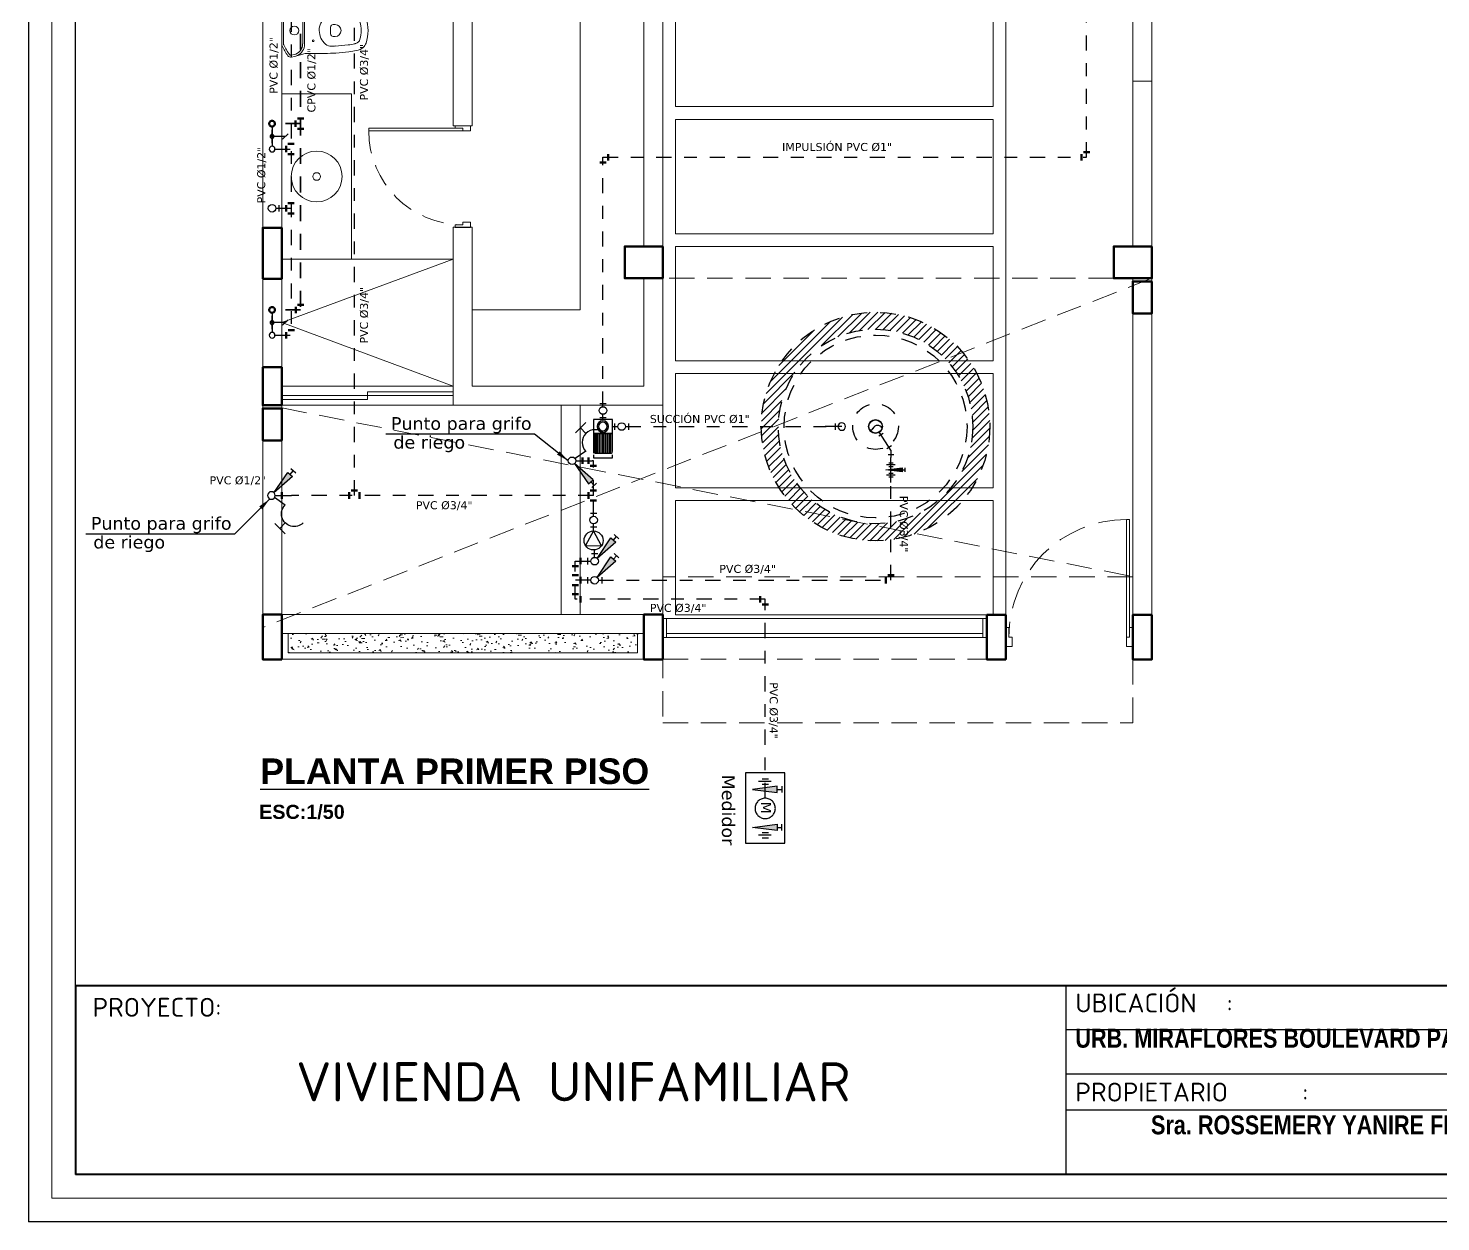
# Model space of a CAD drawing. Header units: millimetres. Extents: x 821 to 906, y 83 to 185.
# Drawn here: x 821.41 to 832.53, y 128.66 to 138.05 of the extents above; entities that cross this region are included whole.
import ezdxf

# ---------------------------------------------------------------- set-up
doc = ezdxf.new("R2010")
doc.units = ezdxf.units.MM
for name, pattern in [('ACAD_ISO10W100', [18, 12, -3, 0, -3]), ('ACAD_ISO12W100', [21, 12, -3, 0, -3, 0, -3]), ('CONTINUA', [0]), ('HIDDEN', [0.375, 0.25, -0.125]), ('HIDDEN2', [0.1875, 0.125, -0.0625]), ('TRAZO_Y_PUNTO2', [0.5, 0.25, -0.125, 0, -0.125])]:
    doc.linetypes.add(name, pattern=pattern)
for name, color, linetype, lineweight in [('01_GRIS 250', 250, 'Continuous', 9), ('agua dulce', 30, 'TRAZO_Y_PUNTO2', 30), ('CIM CORRIDO', 5, 'Continuous', 50), ('COLUMNAS', 3, 'Continuous', 80), ('DIMENSIONES', 1, 'Continuous', 5), ('Muro Bajo', 5, 'Continuous', 30), ('Muro sin techar', 160, 'Continuous', 40), ('P4', 144, 'Continuous', 40), ('P6', 255, 'Continuous', 20), ('redaguacaliente', 30, 'ACAD_ISO12W100', 50), ('redaguafria', 141, 'ACAD_ISO10W100', 30), ('TEXTOAGUA', 152, 'Continuous', 30)]:
    doc.layers.add(name, color=color, linetype=linetype, lineweight=lineweight)
doc.layers.add('Texto', color=5, linetype='Continuous')
doc.styles.add('Jocope', font='arialbd.ttf', dxfattribs={"height": 0.12})
doc.styles.add('style4', font='verdanab.ttf', dxfattribs={"height": 0.1})
doc.styles.add('textcosan', font='verdana.ttf', dxfattribs={"height": 0.1})
doc.dimstyles.new('dimension horizontal', dxfattribs={"dimtxt": 0.08, "dimasz": 0.1, "dimexe": 0.15, "dimexo": 0.3, "dimgap": 0.01, "dimtad": 2, "dimtih": 1, "dimtoh": 1, "dimzin": 1, "dimtxsty": 'style4', "dimblk": 'ARCHTICK', "dimcen": 0.08, "dimadec": 0, "dimazin": 0, "dimtfac": 1, "dimtmove": 0, "dimatfit": 3, "dimfxl": 1, "dimarcsym": 0})

# ---------------------------------------------------------------- blocks, each defined once
blk = doc.blocks.new('ERGERFREFRE')
at = {"layer": 'COLUMNAS', "color": 1, "lineweight": 80, "ltscale": 0.2}
for points in [[(10617.321, -16644.559), (10617.471, -16644.559), (10617.471, -16644.157), (10617.321, -16644.157)], [(10620.471, -16644.304), (10620.171, -16644.304), (10620.171, -16644.554), (10620.471, -16644.554)], [(10624.321, -16644.304), (10624.021, -16644.304), (10624.021, -16644.554), (10624.321, -16644.554)], [(10624.321, -16644.579), (10624.171, -16644.579), (10624.171, -16644.831), (10624.321, -16644.831)], [(10617.471, -16645.254), (10617.321, -16645.254), (10617.321, -16645.554), (10617.471, -16645.554)], [(10617.471, -16645.579), (10617.321, -16645.579), (10617.321, -16645.831), (10617.471, -16645.831)], [(10617.471, -16647.202), (10617.321, -16647.202), (10617.321, -16647.554), (10617.471, -16647.554)], [(10620.471, -16647.202), (10620.321, -16647.202), (10620.321, -16647.554), (10620.471, -16647.554)], [(10623.021, -16647.204), (10623.171, -16647.204), (10623.171, -16647.554), (10623.021, -16647.554)], [(10624.321, -16647.204), (10624.171, -16647.204), (10624.171, -16647.554), (10624.321, -16647.554)]]:
    blk.add_lwpolyline(points, close=True, dxfattribs=at)
blk = doc.blocks.new('ino')
at = {"color": 251, "lineweight": 0, "true_color": 0x636466, "extrusion": (-0.000695462, -1.32202e-15, 1)}
for p, q in [((2966.606, 159.828, 0), (2966.63, 159.823, 0)), ((2966.547, 159.634, 0), (2966.547, 159.742, 0)), ((2966.697, 159.634, 0), (2966.697, 159.74, 0)), ((2966.712, 159.634, 0), (2966.712, 159.74, 0)), ((2966.952, 159.681, 0), (2966.937, 159.681, 0)), ((2966.547, 159.634, 0), (2966.547, 159.525, 0)), ((2966.697, 159.634, 0), (2966.697, 159.527, 0)), ((2966.712, 159.634, 0), (2966.712, 159.527, 0)), ((2966.917, 159.661, 0), (2966.917, 159.634, 0)), ((2966.917, 159.607, 0), (2966.917, 159.634, 0)), ((2966.952, 159.587, 0), (2966.937, 159.587, 0)), ((2966.606, 159.439, 0), (2966.63, 159.444, 0))]:
    blk.add_line(p, q, dxfattribs=at)
at = {"color": 251, "lineweight": 0, "true_color": 0x636466, "extrusion": (-0.000695462, -1.32202e-15, 1), "elevation": -2.063}
blk.add_lwpolyline([(2967.173, 159.767, 0.105815), (2967.12, 159.792, 0.021734), (2967.06, 159.802, 0.017071), (2966.958, 159.811, 0.008371), (2966.871, 159.814), (2966.735, 159.814, -0.060284), (2966.716, 159.816), (2966.651, 159.832, 0.050432), (2966.632, 159.838), (2966.609, 159.843, 0.296342), (2966.58, 159.832, 0.045212), (2966.534, 159.755, 0.112247), (2966.531, 159.742), (2966.531, 159.634), (2966.531, 159.525, 0.112247), (2966.534, 159.513, 0.045212), (2966.58, 159.435, 0.296342), (2966.609, 159.424), (2966.632, 159.429, 0.049523), (2966.651, 159.435), (2966.652, 159.436), (2966.716, 159.451, -0.060284), (2966.735, 159.454), (2966.871, 159.454, 0.008371), (2966.958, 159.457, 0.017071), (2967.06, 159.466, 0.021734), (2967.12, 159.476, 0.105815), (2967.173, 159.501, 0.128647), (2967.195, 159.535, 0.084162), (2967.211, 159.634, 0.083997), (2967.195, 159.733, 0.128647)], format="xyb", close=True, dxfattribs=at)
at = {"color": 251, "lineweight": 0, "true_color": 0x636466, "extrusion": (-0.000695462, -1.32202e-15, 1)}
for centre, radius in [((2966.78, 159.714, -2.063), 0.0075), ((2966.631, 159.634, -2.063), 0.035), ((2966.631, 159.634, -2.063), 0.035), ((2966.78, 159.554, -2.063), 0.0075)]:
    blk.add_circle(centre, radius, dxfattribs=at)
for centre, radius, start, end in [((2966.985, 159.538, -2.063), 0.485, 144.0272, 154.382), ((2966.603, 159.816, -2.063), 0.013, 78, 144.0272), ((2966.611, 159.74, -2.063), 0.085, 0, 78), ((2966.611, 159.74, -2.063), 0.1, 0, 66.4517), ((2966.559, 159.742, -2.063), 0.013, 154.382, 180), ((2966.967, 159.634, -2.063), 0.14, 130.1762, 180.0038), ((2966.921, 159.687, -2.063), 0.07, 87.777, 130.0983), ((2966.936, 159.661, -2.063), 0.02, 90, 180), ((2966.825, 157.214, -2.063), 2.545, 87.0658, 87.777), ((2966.951, 159.634, -2.063), 0.047, 0, 90), ((2966.877, 158.313, -2.063), 1.445, 83.0015, 86.9136), ((2966.975, 159.107, -2.063), 0.645, 78.0475, 83.0279), ((2967.088, 159.655, -2.063), 0.085, 72.2801, 76.8274), ((2967.099, 159.689, -2.063), 0.05, 15.6837, 72.2801), ((2966.91, 159.636, -2.063), 0.246, 359.56, 15.6385), ((2966.966, 159.634, -2.063), 0.14, 180, 229.9017), ((2966.936, 159.607, -2.063), 0.02, 180, 270), ((2966.951, 159.634, -2.063), 0.047, 270, 0), ((2966.911, 159.631, -2.063), 0.245, 344.3163, 0.4411), ((2966.559, 159.525, -2.063), 0.013, 180, 205.618), ((2966.985, 159.729, -2.063), 0.485, 205.618, 215.9728), ((2966.611, 159.527, -2.063), 0.085, 282, 0), ((2966.611, 159.527, -2.063), 0.1, 293.3405, 0), ((2966.921, 159.58, -2.063), 0.07, 229.9017, 272.223), ((2966.825, 162.053, -2.063), 2.545, 272.223, 272.9342), ((2966.877, 160.954, -2.063), 1.445, 273.0864, 276.9985), ((2966.975, 160.16, -2.063), 0.645, 276.9721, 281.9525), ((2967.088, 159.612, -2.063), 0.085, 283.1726, 287.7199), ((2967.099, 159.579, -2.063), 0.05, 287.7199, 344.3163), ((2966.603, 159.452, -2.063), 0.013, 215.9728, 282)]:
    blk.add_arc(centre, radius, start, end, dxfattribs=at)
blk = doc.blocks.new('puertas sss')
at = {"color": 251, "lineweight": 0, "true_color": 0x636466}
for p, q in [((2962.35, 159.017), (2962.215, 159.017)), ((2962.215, 159.017), (2962.215, 158.972)), ((2962.35, 159.017), (2962.215, 159.017)), ((2962.215, 158.972), (2962.282, 158.972)), ((2962.282, 158.972), (2962.282, 158.994)), ((2962.282, 158.994), (2962.35, 158.994)), ((2962.35, 158.994), (2962.35, 159.017)), ((2962.215, 158.117), (2962.215, 158.162)), ((2962.215, 158.162), (2962.282, 158.162)), ((2962.282, 158.162), (2962.282, 158.139)), ((2962.282, 158.139), (2962.282, 158.162)), ((2962.282, 158.162), (2963.115, 158.162)), ((2962.282, 158.139), (2962.35, 158.139)), ((2963.115, 158.139), (2962.282, 158.139)), ((2962.35, 158.139), (2962.35, 158.117)), ((2963.115, 158.162), (2963.115, 158.139)), ((2962.35, 158.117), (2962.215, 158.117)), ((2962.35, 158.117), (2962.215, 158.117))]:
    blk.add_line(p, q, dxfattribs=at)
at = {"color": 251, "linetype": 'HIDDEN', "lineweight": 0, "ltscale": 0.8, "true_color": 0x636466}
blk.add_arc((2962.282, 158.162), 0.833, 0, 90, dxfattribs=at)
blk = doc.blocks.new('GT4G45G45GF')
at = {"layer": '01_GRIS 250', "lineweight": 0, "true_color": 0x636466}
h = blk.add_hatch(dxfattribs=at)
h.set_pattern_fill('AR-CONC', color=251, scale=0.0009, angle=1575, style=0)
h.set_pattern_definition([(185, (-9792.59897, 16734.19308), (-0.1057980415, 0.1260851853), [0.017145, -0.188595]), (130, (-9792.59897, 16734.19308), (-0.0991590557, -0.1440166078), [0.013716, -0.1508765258]), (235.4514447, (-9792.60779, 16734.20359), (-0.2049570919, -0.0179314179), [0.0145710079, -0.1602812201]), (181.1842, (-9792.6313, 16734.16075), (-0.1457580716, 0.199269219), [0.0257175, -0.2828925]), (231.6355576, (-9792.64345, 16734.17736), (-0.3085440873, -0.0063779557), [0.0218565208, -0.2404220473]), (126.1841512, (-9792.6313, 16734.16075), (-0.3085440873, -0.0063779557), [0.0205739704, -0.2263137587]), (156, (-9792.63938, 16734.185), (-0.0314056342, 0.1615679814), [0.017145, -0.188595]), (101, (-9792.63938, 16734.185), (-0.1565470739, -0.0778859339), [0.013716, -0.150876]), (206.451445, (-9792.642, 16734.19846), (-0.1879527084, 0.0836820467), [0.0145710079, -0.1602809438]), (172.5, (-9792.598974, 16734.19308), (-0.0557760723, -0.05184492216), [0, -0.1490472, 0, -0.153162, 0, -0.1514475]), (142.5, (-9792.59897, 16734.19308), (-0.10627830025, -0.0212307546), [0, -0.0873252, 0, -0.1456182, 0, -0.0577215]), (102.5, (-9792.56293, 16734.15703), (-0.08264357602, 0.08993507673), [0, -0.05715, 0, -0.178308, 0, -0.236601]), (92.5, (-9792.54676, 16734.14087), (-0.1104501536, 0.078087514), [0, -0.074295, 0, -0.1184148, 0, -0.168021])])
h.paths.add_polyline_path([(826.831, 162.875), (826.831, 163.027), (824.081, 163.027), (824.081, 162.875)])
at = {"color": 251, "lineweight": 0, "true_color": 0x636466}
for p, q in [((823.881, 182.825), (823.881, 162.825)), ((830.881, 162.825), (830.881, 182.825)), ((825.531, 168.425), (825.531, 167.025)), ((826.381, 165.575), (826.381, 168.425)), ((826.381, 165.575), (826.381, 168.425)), ((824.031, 168.275), (824.031, 163.147)), ((825.381, 168.275), (825.381, 167.025)), ((826.881, 166.075), (826.881, 168.275)), ((827.031, 163.075), (827.031, 168.275)), ((829.731, 162.825), (829.731, 168.275)), ((830.731, 167.375), (830.881, 167.375)), ((824.031, 167.275), (824.581, 167.275)), ((824.581, 167.275), (824.581, 165.975)), ((825.381, 167.025), (825.531, 167.025)), ((825.381, 166.225), (825.381, 164.825)), ((825.381, 166.225), (825.531, 166.225)), ((825.531, 166.225), (825.531, 164.975)), ((824.031, 165.975), (825.381, 165.975)), ((824.031, 164.975), (824.031, 165.975)), ((824.581, 165.975), (824.031, 165.975)), ((826.881, 164.975), (826.881, 165.825)), ((830.731, 162.825), (830.731, 165.825)), ((825.531, 165.575), (826.381, 165.575)), ((824.031, 164.975), (825.381, 164.975)), ((824.031, 164.825), (824.031, 164.975)), ((824.706, 164.93), (825.381, 164.93)), ((824.706, 164.87), (824.706, 164.93)), ((825.531, 164.975), (826.881, 164.975)), ((824.031, 164.825), (823.881, 164.825)), ((824.031, 164.9), (825.381, 164.9)), ((824.031, 164.87), (824.706, 164.87)), ((824.031, 164.825), (826.231, 164.825)), ((826.231, 163.177), (826.231, 164.825)), ((826.231, 164.825), (827.031, 164.825)), ((826.381, 163.175), (826.381, 164.825)), ((827.031, 163.147), (829.581, 163.147)), ((824.031, 162.997), (824.031, 162.825))]:
    blk.add_line(p, q, dxfattribs=at)
for points in [[(830.131, 180.925), (830.731, 180.925), (830.731, 181.275), (830.881, 181.275), (830.881, 167.375), (830.731, 167.375), (830.731, 168.275), (830.581, 168.275), (830.581, 168.525), (830.731, 168.525), (830.731, 180.675), (830.131, 180.675)], [(823.881, 164.825), (824.031, 164.825), (824.031, 168.275), (825.381, 168.275), (825.381, 167.025), (825.531, 167.025), (825.531, 168.425), (824.181, 168.425), (824.181, 168.525), (824.031, 168.525), (824.031, 172.425), (824.181, 172.425), (824.181, 172.675), (823.881, 172.675)], [(825.381, 166.225), (825.531, 166.225), (825.531, 164.975), (826.881, 164.975), (826.881, 165.825), (826.731, 165.825), (826.731, 166.075), (826.881, 166.075), (826.881, 168.275), (826.381, 168.275), (826.381, 168.525), (827.456, 168.525), (827.456, 168.275), (827.031, 168.275), (827.031, 164.825), (826.381, 164.825), (826.381, 163.177), (826.231, 163.177), (826.231, 164.825), (825.381, 164.825)], [(827.131, 168.175), (827.131, 167.175), (829.631, 167.175), (829.631, 168.175)], [(830.731, 167.375), (830.881, 167.375), (830.881, 163.175), (830.731, 163.175), (830.731, 165.825), (830.581, 165.825), (830.581, 166.075), (830.731, 166.075)], [(827.131, 167.075), (827.131, 166.175), (829.631, 166.175), (829.631, 167.075)], [(827.131, 166.075), (827.131, 165.175), (829.631, 165.175), (829.631, 166.075)], [(827.131, 165.075), (827.131, 164.175), (829.631, 164.175), (829.631, 165.075)], [(823.881, 162.825), (824.031, 162.825), (824.031, 163.027), (826.881, 163.027), (826.881, 162.825), (827.031, 162.825), (827.031, 163.177), (824.031, 163.177), (824.031, 164.825), (823.881, 164.825)], [(827.131, 164.075), (827.131, 163.175), (829.631, 163.175), (829.631, 164.075)], [(827.031, 162.997), (827.061, 162.997), (827.061, 163.147), (827.031, 163.147)], [(829.551, 162.997), (829.581, 162.997), (829.581, 163.147), (829.551, 163.147)], [(829.581, 163.175), (829.731, 163.175), (829.731, 162.825), (829.581, 162.825)], [(830.881, 163.175), (830.731, 163.175), (830.731, 162.825), (830.881, 162.825)], [(827.061, 162.997), (829.551, 162.997), (829.551, 163.027), (827.061, 163.027)]]:
    blk.add_lwpolyline(points, close=True, dxfattribs=at)
for points in [[(825.381, 165.975), (824.031, 165.475), (825.381, 164.975)], [(826.881, 163.027), (826.881, 162.825), (824.031, 162.825), (824.031, 163.027)], [(826.831, 163.027), (826.831, 162.875), (824.081, 162.875), (824.081, 163.027)]]:
    blk.add_lwpolyline(points, dxfattribs=at)
for radius in [0.2, 0.03]:
    blk.add_circle((824.306, 166.625), radius, dxfattribs=at)
at = {"layer": 'Muro sin techar', "color": 251, "linetype": 'HIDDEN', "lineweight": 0, "ltscale": 0.8, "true_color": 0x636466}
for p, q in [((830.881, 165.825), (827.031, 165.825)), ((827.031, 162.825), (829.581, 162.825))]:
    blk.add_line(p, q, dxfattribs=at)
for points in [[(830.881, 165.825), (823.881, 163.075)], [(824.031, 164.804), (830.731, 163.475)]]:
    blk.add_lwpolyline(points, dxfattribs=at)
at = {"layer": 'Muro sin techar', "color": 251, "linetype": 'HIDDEN', "lineweight": 9, "ltscale": 0.8, "true_color": 0x636466}
blk.add_lwpolyline([(827.031, 162.325), (830.731, 162.325), (830.731, 163.475), (827.031, 163.475)], close=True, dxfattribs=at)
at = {"color": 251, "lineweight": 0, "true_color": 0x636466}
blk.add_blockref('ERGERFREFRE', (-9793.44, 16810.378), dxfattribs=at)
at = {"color": 251, "lineweight": 0, "true_color": 0x636466, "xscale": -1, "rotation": 180}
blk.add_blockref('ino', (-2142.501, 327.408, 0), dxfattribs=at)
at = {"color": 251, "lineweight": 0, "true_color": 0x636466}
for p, xscale, yscale, zscale, rotation in [((3458.596, 307.573), 0.8888888888906854, 0.8888888888906854, 0.8888888888906854, 180), ((1006.416, -3128.425), 1.11111111111201, 1.11111111111201, 1.11111111111201, 90)]:
    blk.add_blockref('puertas sss', p, dxfattribs=dict(at, xscale=xscale, yscale=yscale, zscale=zscale, rotation=rotation))
blk = doc.blocks.new('A$C6314117C')
for points in [[(0.154, 0.06), (0.104, 0.06), (0.129, 0.253)], [(0.404, 0.06), (0.454, 0.06), (0.429, 0.253)]]:
    blk.add_hatch(color=256).paths.add_polyline_path(points)
for p, q in [((0.047, 0.179), (0.047, 0.129)), ((0.068, 0.106), (0.068, 0.206)), ((0.089, 0.179), (0.089, 0.129)), ((0.468, 0.179), (0.468, 0.129)), ((0.49, 0.106), (0.49, 0.206)), ((0.511, 0.179), (0.511, 0.129)), ((0.104, 0.024), (0.154, 0.024)), ((0.129, 0.06), (0.129, 0.024)), ((0.454, 0.024), (0.404, 0.024)), ((0.429, 0.06), (0.429, 0.024))]:
    blk.add_line(p, q)
for points in [[(0, 0.309), (0.553, 0.309), (0.553, 0), (0, 0)], [(0.154, 0.06), (0.104, 0.06), (0.129, 0.253)], [(0.404, 0.06), (0.454, 0.06), (0.429, 0.253)]]:
    blk.add_lwpolyline(points, close=True)
blk.add_circle((0.279, 0.154), 0.08)
at = {"style": 'textcosan'}
blk.add_text('M', height=0.08, rotation=180.0172, dxfattribs=at).set_placement((0.321, 0.187))
blk = doc.blocks.new('tede c')
at = {"layer": 'agua dulce', "color": 53, "linetype": 'ACAD_ISO10W100', "lineweight": 50, "ltscale": 0.015}
for p, q in [((243.58, 223.599), (243.63, 223.599)), ((243.645, 223.534), (243.645, 223.584))]:
    blk.add_line(p, q, dxfattribs=at)
blk = doc.blocks.new('_ARCHTICK')
at = {"color": 0, "linetype": 'ByBlock', "const_width": 0.15}
blk.add_lwpolyline([(-0.5, -0.5), (0.5, 0.5)], dxfattribs=at)
blk = doc.blocks.new('A$C656D79EE')
at = {"layer": 'redaguafria', "ltscale": 0.75}
blk.add_hatch(color=256, dxfattribs=at).paths.add_polyline_path([(-0.182, -0.13), (-0.149, -0.167), (-0.022, -0.02)])
at = {"layer": 'redaguafria', "linetype": 'CONTINUA', "lineweight": 50, "ltscale": 0.015}
blk.add_line((-0.025, -0.081), (0.025, -0.081), dxfattribs=at)
at = {"layer": 'redaguafria'}
blk.add_line((0, -0.03), (0, -0.158), dxfattribs=at)
at = {"layer": 'redaguafria', "linetype": 'Continuous'}
blk.add_line((0.075, -0.108), (0.017, -0.025), dxfattribs=at)
at = {"layer": 'redaguafria', "ltscale": 0.75}
for p, q in [((0.216, -0.108), (0.259, -0.066)), ((0.301, -0.108), (0.221, -0.027)), ((-0.176, -0.191), (-0.209, -0.154)), ((-0.166, -0.148), (-0.193, -0.172))]:
    blk.add_line(p, q, dxfattribs=at)
blk.add_lwpolyline([(-0.182, -0.13), (-0.149, -0.167), (-0.022, -0.02)], close=True, dxfattribs=at)
at = {"layer": 'redaguafria', "linetype": 'Continuous', "ltscale": 0.5}
blk.add_circle((0, 0), 0.03, dxfattribs=at)
at = {"layer": 'redaguafria', "linetype": 'Continuous'}
blk.add_arc((0.145, -0.179), 0.1, 314.9533, 134.9533, dxfattribs=at)
blk = doc.blocks.new('A$C40BC6331')
at = {"linetype": 'CONTINUA'}
for p, q in [((0.116, 0.196), (0.116, 0.047)), ((0.271, 0.193), (0.116, 0.193)), ((0.271, 0.186), (0.116, 0.186)), ((0.271, 0.181), (0.116, 0.181)), ((0.271, 0.173), (0.116, 0.173)), ((0.271, 0.161), (0.116, 0.161)), ((0.271, 0.148), (0.116, 0.148)), ((0.271, 0.136), (0.116, 0.136)), ((0.271, 0.123), (0.116, 0.123)), ((0.271, 0.111), (0.116, 0.111)), ((0.271, 0.098), (0.116, 0.098)), ((0.271, 0.086), (0.116, 0.086)), ((0.271, 0.073), (0.116, 0.073)), ((0.271, 0.061), (0.116, 0.061)), ((0.271, 0.048), (0.116, 0.048))]:
    blk.add_line(p, q, dxfattribs=at)
for points in [[(0.258, 0.047), (0.008, 0.047), (0.008, 0.196), (0.258, 0.196)], [(0.284, 0.196), (0.309, 0.196), (0.309, 0.047), (0.284, 0.047)]]:
    blk.add_lwpolyline(points, dxfattribs=at)
blk.add_lwpolyline([(0.116, 0.047), (0.116, 0.196), (0.257, 0.196, -0.407222), (0.271, 0.183), (0.271, 0.057, -0.316502), (0.257, 0.047), (0.116, 0.047)], format="xyb", dxfattribs=at)
at = {"linetype": 'CONTINUA', "ltscale": 0.5}
blk.add_circle((0.062, 0.122), 0.045, dxfattribs=at)
at = {"linetype": 'CONTINUA'}
blk.add_circle((0.062, 0.122), 0.0346, dxfattribs=at)
blk = doc.blocks.new('A$C765A6B10')
at = {"layer": 'redaguafria'}
blk.add_hatch(color=256, dxfattribs=at).paths.add_polyline_path([(0.14, 0.088), (0.173, 0.088), (0.157, -0.039)])
for p, q in [((0.173, 0.112), (0.14, 0.112)), ((0.157, 0.088), (0.157, 0.112)), ((0.034, -0.022), (0.034, 0.022)), ((0.102, -0.016), (0.102, 0.017)), ((0.117, 0.032), (0.117, -0.034)), ((0.131, -0.016), (0.131, 0.017)), ((0.183, -0.016), (0.183, 0.017)), ((0.197, 0.032), (0.197, -0.034)), ((0.211, -0.016), (0.211, 0.017))]:
    blk.add_line(p, q, dxfattribs=at)
at = {"layer": 'redaguafria', "linetype": 'CONTINUA'}
for p, q in [((0, 0), (-0.139, -0.091)), ((-0.032, 0.004), (-0.01, -0.032)), ((0, 0), (0.058, 0)), ((0.256, 0), (0.058, 0)), ((-0.13, -0.06), (-0.108, -0.096))]:
    blk.add_line(p, q, dxfattribs=at)
at = {"layer": 'redaguafria'}
blk.add_lwpolyline([(0.14, 0.088), (0.173, 0.088), (0.157, -0.039)], close=True, dxfattribs=at)
at = {"layer": 'redaguafria', "linetype": 'CONTINUA'}
for radius in [0.0548, 0.0525]:
    blk.add_circle((-0.185, -0.121), radius, dxfattribs=at)
for centre, radius, start, end in [((-0.155, -0.105), 0.0393, 116.616, 247.3421), ((-0.178, -0.16), 0.0202, 342.5322, 69.2342)]:
    blk.add_arc(centre, radius, start, end, dxfattribs=at)
blk = doc.blocks.new('A$C0A7B74FD')
at = {"layer": 'redaguafria'}
for p, q in [((0, -0.075), (0, 0.055)), ((-0.025, -0.023), (0.025, -0.023))]:
    blk.add_line(p, q, dxfattribs=at)
at = {"layer": 'redaguafria', "linetype": 'CONTINUA'}
blk.add_circle((0, -0.075), 0.03, dxfattribs=at)
blk = doc.blocks.new('A$C14AD7076')
at = {"layer": 'redaguacaliente', "ltscale": 1.2}
blk.add_circle((-0.1, 0), 0.0225, dxfattribs=at)
at = {"layer": 'redaguafria', "linetype": 'CONTINUA'}
for p, q in [((-0.077, 0), (0.078, 0)), ((0, -0.04), (0, 0))]:
    blk.add_line(p, q, dxfattribs=at)
at = {"layer": 'redaguafria', "linetype": 'CONTINUA', "ltscale": 0.5}
for p, q in [((0, -0.104), (0, 0.015)), ((0.053, 0), (-0.052, 0)), ((-0.021, -0.126), (0.021, -0.083))]:
    blk.add_line(p, q, dxfattribs=at)
for centre, radius in [((0, 0), 0.015), ((0.1, 0), 0.0225)]:
    blk.add_circle(centre, radius, dxfattribs=at)
blk = doc.blocks.new('HTRHTRHTR')
for p, q in [((3391.88, 437.54), (3391.88, -165.78)), ((3400.57, -157.09), (3400.57, 428.85)), ((3400.57, -122.31), (4235.83, -122.31)), ((3582.74, -122.31), (3582.74, -157.09)), ((3944.67, -122.31), (3596.93, -122.31)), ((3909.89, -130.47), (3582.74, -130.47)), ((3909.89, -138.63), (3582.74, -138.63)), ((3753.41, -145.26), (3582.74, -145.26)), ((4235.83, -157.09), (3400.57, -157.09)), ((3400.57, -157.09), (4235.83, -157.09)), ((4244.53, -165.78), (3391.88, -165.78))]:
    blk.add_line(p, q)
at = {"layer": 'P4', "color": 7}
for p, q in [((3400.57, -122.31), (4235.83, -122.31)), ((3400.57, -122.31), (3400.57, -157.09)), ((4235.83, -157.09), (3400.57, -157.09))]:
    blk.add_line(p, q, dxfattribs=at)
at = {"layer": 'P6', "color": 7}
for p, q in [((3396.22, -161.44), (3396.22, 433.19)), ((4240.18, -161.44), (3396.22, -161.44))]:
    blk.add_line(p, q, dxfattribs=at)
at = {"attachment_point": 1}
for s, width, insert, char_height in [('{\\fISOCPEUR|b0|i0|c0|p34;PROYECTO:}', 4.5892, (3403.69, -124.61), 3.4774), ('{\\fISOCPEUR|b0|i0|c0|p34;UBICACIÓN^I:\\P\\H0.11883x;\\P\\fArial Narrow|b1|i0|c0|p34;\\H8.4156x;URB. MIRAFLORES BOULEVARD PARK PLAZA  Mz. AN -  Lote 18 - II ETAPA - CASTILLA}', 170.715, (3584.49, -123.81), 3.47742), ('{\\fISOCPEUR|b0|i0|c0|p34;VIVIENDA UNIFAMILIAR}', 97.0093, (3441.14, -136.44), 7.2059), ('{\\fISOCPEUR|b0|i0|c0|p34;PROPIETARIO^I:\\P\\H0.04009x;\\P\\fArial Narrow|b1|i0|c0|p34;\\H24.94136x;^ISra. ROSSEMERY YANIRE FERNÁNDEZ ROJAS ^IDNI:  80366589}', 173.2287, (3584.49, -140.2), 3.4774)]:
    blk.add_mtext_dynamic_manual_height_columns(s, width=width, gutter_width=1.07, heights=[0], dxfattribs=dict(at, insert=insert, char_height=char_height))

msp = doc.modelspace()

# ---------------------------------------------------------------- hatches: boundary and pattern name
at = {"layer": 'DIMENSIONES'}
h = msp.add_hatch(dxfattribs=at)
h.set_pattern_fill('_USER', color=256, scale=0.0423, angle=45, style=0, pattern_type=0)
h.set_pattern_definition([(45, (95.453657, -41.6829), (-0.0299106168, 0.0299106168), [])])
h.paths.add_polyline_path([(827.176, 134.916, 1), (828.976, 134.916, 1)])
h.paths.add_polyline_path([(828.841, 134.916, -1), (827.311, 134.916, -1)], flags=16)
h.paths.add_polyline_path([(828.796, 134.916, -1), (827.356, 134.916, -1)], flags=0)
h.paths.add_polyline_path([(828.796, 134.916, 1), (827.356, 134.916, 1)], flags=0)
at = {"layer": 'redaguafria', "ltscale": 0.75}
for points in [[(825.993, 134.039), (826.031, 134.006), (825.884, 133.878)], [(825.993, 133.889), (826.031, 133.856), (825.884, 133.728)]]:
    msp.add_hatch(color=256, dxfattribs=at).paths.add_polyline_path(points)

# ---------------------------------------------------------------- linework, layer by layer
at = {"layer": 'CIM CORRIDO', "linetype": 'HIDDEN', "lineweight": 30, "ltscale": 0.5}
for radius in [0.9, 0.765, 0.72, 0.18]:
    msp.add_circle((828.076, 134.916), radius, dxfattribs=at)
at = {"layer": 'redaguacaliente', "linetype": 'HIDDEN2', "lineweight": 35}
msp.add_lwpolyline([(829.951, 145.31), (829.951, 138.908), (823.55, 138.908), (823.55, 135.834)], dxfattribs=at)
at = {"layer": 'redaguacaliente', "lineweight": 35, "ltscale": 0.01, "elevation": 0}
for points in [[(823.55, 137.3), (823.347, 137.3)], [(823.55, 135.834), (823.347, 135.834)]]:
    msp.add_lwpolyline(points, dxfattribs=at)
at = {"layer": 'redaguafria', "ltscale": 0.01}
for p, q in [((823.347, 137.1, 0), (823.475, 137.1, 0)), ((823.355, 136.634, 0), (823.475, 136.634)), ((823.347, 135.634, 0), (823.475, 135.634, 0)), ((825.834, 133.706, 0), (825.712, 133.706, 0))]:
    msp.add_line(p, q, dxfattribs=at)
at = {"layer": 'redaguafria', "ltscale": 0.75}
for p, q in [((823.379, 136.659, 0), (823.379, 136.609, 0)), ((825.905, 135.097), (825.955, 135.097)), ((825.905, 134.988), (825.955, 134.988)), ((826.022, 134.941), (826.022, 134.891)), ((826.131, 134.941), (826.131, 134.891)), ((825.831, 134.233), (825.881, 134.233)), ((825.881, 134.124), (825.831, 134.124)), ((826.012, 134.022, 0), (826.036, 134.049, 0)), ((826.055, 134.032, 0), (826.017, 134.066, 0)), ((826.012, 133.872, 0), (826.036, 133.899, 0)), ((826.055, 133.882, 0), (826.017, 133.916, 0)), ((825.809, 133.881, 0), (825.809, 133.831, 0)), ((825.809, 133.731, 0), (825.809, 133.681, 0)), ((825.921, 133.731, 0), (825.921, 133.681, 0))]:
    msp.add_line(p, q, dxfattribs=at)
at = {"layer": 'redaguafria', "linetype": 'Continuous', "ltscale": 0.5}
for p, q in [((825.856, 134.094), (825.856, 134.149)), ((825.856, 134.094), (825.792, 133.979)), ((825.918, 133.978), (825.856, 134.094)), ((825.792, 133.979), (825.918, 133.978)), ((825.889, 133.914, 0), (825.839, 133.914, 0)), ((825.864, 133.886, 0), (825.864, 133.944, 0))]:
    msp.add_line(p, q, dxfattribs=at)
at = {"layer": 'redaguafria', "ltscale": 0.01}
for points in [[(830.026, 145.471), (830.026, 138.983), (823.475, 138.983), (823.475, 135.634)], [(823.973, 134.373), (823.973, 138.87)], [(825.93, 135.072), (825.93, 137.035), (829.737, 137.035), (829.737, 138.878)], [(825.93, 134.97), (825.93, 135.012)], [(826.005, 134.916), (826.047, 134.916)], [(826.107, 134.916), (827.78, 134.916)], [(825.856, 134.373), (825.856, 134.646), (825.845, 134.646)], [(825.856, 134.209), (825.856, 134.373), (823.479, 134.373)], [(827.206, 131.99), (827.206, 133.556)]]:
    msp.add_lwpolyline(points, dxfattribs=at)
at = {"layer": 'redaguafria', "ltscale": 0.01, "elevation": 0}
for points in [[(825.894, 133.706), (828.197, 133.706), (828.197, 134.475)], [(827.206, 133.556), (825.712, 133.556), (825.712, 133.856), (825.834, 133.856)]]:
    msp.add_lwpolyline(points, dxfattribs=at)
at = {"layer": 'redaguafria', "ltscale": 0.75, "elevation": 0}
for points in [[(825.993, 134.039), (826.031, 134.006), (825.884, 133.878)], [(825.993, 133.889), (826.031, 133.856), (825.884, 133.728)]]:
    msp.add_lwpolyline(points, close=True, dxfattribs=at)
at = {"layer": 'redaguafria', "linetype": 'Continuous', "ltscale": 0.5}
for centre, radius in [((823.325, 136.634, 0), 0.03), ((825.93, 135.042), 0.03), ((826.077, 134.916), 0.03), ((825.856, 134.179), 0.03), ((825.856, 134.019), 0.075), ((825.864, 133.856, 0), 0.03), ((825.864, 133.706, 0), 0.03)]:
    msp.add_circle(centre, radius, dxfattribs=at)

# ---------------------------------------------------------------- block references
at = {"color": 251, "lineweight": 60, "xscale": 0.04279462122516643, "yscale": 0.04279462122516643, "zscale": 0.04279462122516643}
msp.add_blockref('HTRHTRHTR', (676.252, 135.751), dxfattribs=at)
msp.add_blockref('GT4G45G45GF', (-0.63, -29.741))
at = {"layer": 'redaguafria'}
for name, p, rotation in [('tede c', (1047.109, -106.305, 0), 90.00000000000001), ('tede c', (1047.034, -106.505, 0), 90.00000000000001), ('tede c', (1047.034, -106.971), 90.00000000000001), ('A$C656D79EE', (825.687, 134.646), 90.00000000000001), ('A$C765A6B10', (828.197, 134.731), 270), ('tede c', (1049.414, -109.233), 90.00000000000001), ('tede c', (602.153, 377.462, 0), 270), ('tede c', (602.153, 377.312, 0), 270), ('tede c', (1051.756, -109.899, 0), 90.00000000000001), ('tede c', (1070.812, 357.115, 0), 179.9999999923443)]:
    msp.add_blockref(name, p, dxfattribs=dict(at, rotation=rotation))
at = {"layer": 'redaguafria', "xscale": -1}
for name, p, rotation in [('A$C14AD7076', (823.325, 137.2, 0), 90), ('tede c', (1047.109, 380.905, 0), 90), ('tede c', (1047.034, 380.705, 0), 90), ('tede c', (582.325, 360.594), 180), ('tede c', (1047.034, 380.239), 90), ('A$C14AD7076', (823.325, 135.734), 90), ('A$C0A7B74FD', (827.735, 134.916), 90), ('tede c', (1049.414, 378.251), 90), ('A$C656D79EE', (823.32, 134.373), 90), ('tede c', (1049.414, 377.978), 90), ('tede c', (602.153, -109.899, 0), 270), ('tede c', (602.153, -110.049, 0), 270), ('A$C6314117C', (827.361, 132.189), 90)]:
    msp.add_blockref(name, p, dxfattribs=dict(at, rotation=rotation))
for p in [(1073.342, -86.524), (1067.156, -87.725, 0), (1067.081, -87.925, 0), (1067.578, -89.186)]:
    msp.add_blockref('tede c', p, dxfattribs=at)
at = {"layer": 'redaguafria', "ltscale": 0.015, "xscale": -1, "rotation": 90}
msp.add_blockref('A$C40BC6331', (826.051, 134.978), dxfattribs=at)
at = {"layer": 'redaguafria'}
msp.add_blockref('tede c', (580.368, -89.186), dxfattribs=at)

# ---------------------------------------------------------------- texts
at = {"layer": 'Muro Bajo', "color": 0, "linetype": 'ByBlock', "insert": (824.763, 132.201), "char_height": 0.20129, "attachment_point": 5, "style": 'Jocope'}
msp.add_mtext('{\\LPLANTA PRIMER PISO}', dxfattribs=at)
at = {"layer": 'redaguacaliente', "linetype": 'HIDDEN2', "lineweight": 35, "style": 'textcosan'}
msp.add_text('CPVC Ø1/2"', height=0.063, rotation=90, dxfattribs=at).set_placement((823.666, 137.388))
at = {"layer": 'Texto', "color": 4, "linetype": 'ByBlock', "style": 'textcosan'}
for s, rotation, p in [('PVC Ø1/2"', 90, (823.368, 137.535, 0)), ('PVC Ø3/4"', 90, (824.08, 137.482)), ('PVC Ø1/2"', 90, (823.271, 136.672, 0)), ('PVC Ø3/4"', 90, (824.08, 135.569)), ('PVC Ø3/4"', 270, (828.267, 134.371)), ('PVC Ø3/4"', 270, (827.243, 132.904))]:
    msp.add_text(s, height=0.063, rotation=rotation, dxfattribs=at).set_placement(p)
for s, p in [('IMPULSIÓN PVC Ø1"', (827.34, 137.085)), ('SUCCIÓN PVC Ø1"', (826.299, 134.944)), ('PVC Ø1/2"', (822.833, 134.461)), ('PVC Ø3/4"', (824.457, 134.265)), ('PVC Ø3/4"', (826.846, 133.764)), ('PVC Ø3/4"', (826.299, 133.457))]:
    msp.add_text(s, height=0.063, dxfattribs=at).set_placement(p)
at = {"layer": 'Texto', "linetype": 'ByBlock', "insert": (823.56, 131.881), "char_height": 0.1112, "attachment_point": 5, "style": 'Jocope'}
msp.add_mtext('ESC:1/50', dxfattribs=at)
at = {"layer": 'TEXTOAGUA', "style": 'textcosan'}
for s, rotation, p in [('Punto para grifo', 0, (824.261, 134.89, 0)), ('de riego', 0, (824.28, 134.742, 0)), ('Punto para grifo', 0, (821.899, 134.104, 0)), ('de riego', 0, (821.918, 133.956, 0)), ('Medidor', 269.9828, (826.867, 132.175))]:
    msp.add_text(s, height=0.1, rotation=rotation, dxfattribs=at).set_placement(p)

# ---------------------------------------------------------------- leaders
at = {"layer": 'TEXTOAGUA', "lineweight": 0}
for points in [[(825.657, 134.646, 2.565), (825.39, 134.855, 2.565), (824.22, 134.855, 2.565)], [(823.307, 134.346, 2.565), (823.028, 134.069, 2.565), (821.859, 134.069, 2.565)]]:
    msp.add_leader(points, dimstyle='dimension horizontal', dxfattribs=at)

doc.saveas('drawing.dxf')
